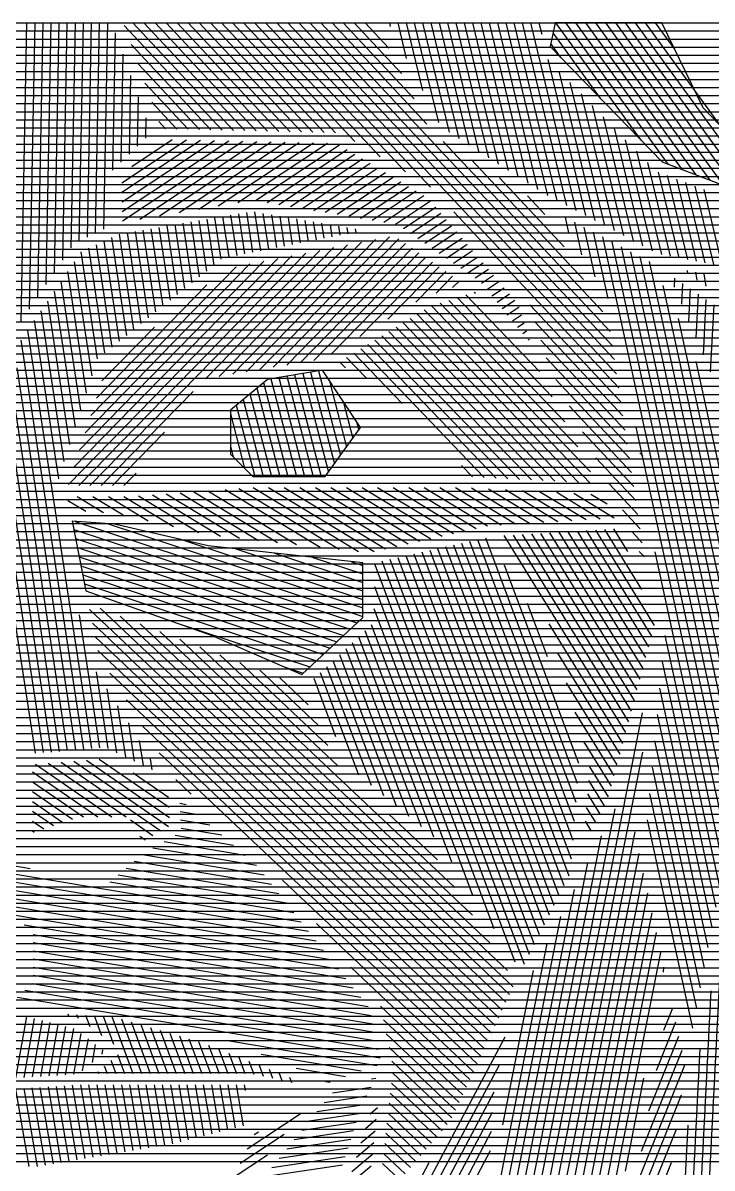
# Model space of a CAD drawing. Header units: inches. Extents: x 2353 to 7560, y 2047 to 3875.
# Drawn here: x 7003.5 to 7197.5, y 2293 to 2615.2 of the extents above; entities that cross this region are included whole.
import ezdxf

# ---------------------------------------------------------------- set-up
doc = ezdxf.new("R2010")
doc.units = ezdxf.units.IN
doc.header["$MEASUREMENT"] = 0
for name, color, linetype in [('Layer1', 2, 'Continuous'), ('Layer2', 3, 'Continuous'), ('Layer3', 4, 'Continuous'), ('Layer4', 5, 'Continuous'), ('offsets', 1, 'Continuous')]:
    doc.layers.add(name, color=color, linetype=linetype)

msp = doc.modelspace()

# ---------------------------------------------------------------- linework, layer by layer
at = {"layer": 'Layer1'}
for p, q in [((7106.68, 2615.21), (7106.91, 2614.23)), ((7109.02, 2615.21), (7111.43, 2605.2)), ((7111.35, 2615.21), (7115.95, 2596.18)), ((7113.69, 2615.21), (7120.47, 2587.16)), ((7116.03, 2615.21), (7123.46, 2584.43)), ((7118.37, 2615.21), (7126.23, 2582.64)), ((7120.7, 2615.21), (7129, 2580.85)), ((7123.04, 2615.21), (7131.77, 2579.06)), ((7125.38, 2615.21), (7134.54, 2577.27)), ((7127.72, 2615.21), (7137.31, 2575.48)), ((7130.05, 2615.21), (7140.08, 2573.69)), ((7132.39, 2615.21), (7142.85, 2571.9)), ((7134.73, 2615.21), (7145.62, 2570.11)), ((7137.07, 2615.21), (7148.39, 2568.33)), ((7139.4, 2615.21), (7151.14, 2566.65)), ((7141.74, 2615.21), (7153.82, 2565.23)), ((7144.08, 2615.21), (7156.5, 2563.82)), ((7146.42, 2615.21), (7159.18, 2562.41)), ((7148.76, 2615.21), (7149.53, 2612)), ((7151.25, 2604.87), (7161.85, 2560.99)), ((7154.37, 2601.65), (7164.53, 2559.58)), ((7157.48, 2598.43), (7167.21, 2558.16)), ((7160.6, 2595.22), (7169.89, 2556.75)), ((7163.71, 2592), (7172.57, 2555.34)), ((7166.83, 2588.78), (7175.25, 2553.92)), ((7169.94, 2585.56), (7177.93, 2552.51)), ((7173.06, 2582.34), (7180.61, 2551.09)), ((7176.17, 2579.12), (7183.21, 2550.03)), ((7179.29, 2575.91), (7185.65, 2549.57)), ((7182.27, 2573.23), (7188.1, 2549.1)), ((7184.85, 2572.24), (7190.55, 2548.64)), ((7187.43, 2571.26), (7193, 2548.18)), ((7190, 2570.27), (7195.45, 2547.71)), ((7192.58, 2569.28), (7197.9, 2547.25)), ((7195.16, 2568.29), (7200.35, 2546.79)), ((7018.84, 2481.93), (7026.2, 2477.46)), ((7023.22, 2481.93), (7031.75, 2476.75)), ((7027.6, 2481.93), (7038.83, 2475.11)), ((7031.98, 2481.93), (7045.92, 2473.47)), ((7036.08, 2482.1), (7053.01, 2471.83)), ((7039.97, 2482.39), (7059.14, 2470.76)), ((7043.87, 2482.68), (7064.49, 2470.18)), ((7047.77, 2482.98), (7069.84, 2469.59)), ((7051.67, 2483.27), (7075.19, 2469)), ((7055.57, 2483.56), (7080.54, 2468.41)), ((7060.45, 2483.93), (7087.24, 2467.67)), ((7064.35, 2484.22), (7092.59, 2467.08)), ((7068.31, 2484.47), (7097.94, 2466.49)), ((7072.69, 2484.47), (7102.35, 2466.47)), ((7077.07, 2484.47), (7105.55, 2467.19)), ((7081.45, 2484.47), (7108.74, 2467.91)), ((7085.84, 2484.47), (7111.94, 2468.63)), ((7090.22, 2484.47), (7115.14, 2469.35)), ((7094.6, 2484.47), (7118.34, 2470.06)), ((7098.98, 2484.47), (7121.53, 2470.78)), ((7103.36, 2484.47), (7124.73, 2471.5)), ((7107.74, 2484.47), (7127.93, 2472.22)), ((7112.12, 2484.47), (7131.12, 2472.94)), ((7116.5, 2484.47), (7134.32, 2473.65)), ((7120.88, 2484.47), (7138.17, 2473.98)), ((7125.26, 2484.47), (7142.15, 2474.22)), ((7129.78, 2484.38), (7146.13, 2474.46)), ((7134.57, 2484.13), (7150.1, 2474.71)), ((7139.37, 2483.88), (7154.08, 2474.95)), ((7144.16, 2483.63), (7158.06, 2475.2)), ((7148.95, 2483.38), (7162.04, 2475.44)), ((7153.75, 2483.13), (7166.01, 2475.69)), ((7158.54, 2482.88), (7169.91, 2475.98)), ((7163.34, 2482.63), (7167.93, 2479.84)), ((7016.23, 2480.85), (7021.23, 2477.82)), ((7022.33, 2450.13), (7139.45, 2339.61)), ((7025.26, 2450.49), (7140.46, 2341.78)), ((7023.09, 2446.29), (7138.44, 2337.44)), ((7030.88, 2448.31), (7141.48, 2343.95)), ((7036.5, 2446.14), (7139.87, 2348.59)), ((7042.11, 2443.96), (7134.95, 2356.36)), ((7023.86, 2442.44), (7137.43, 2335.27)), ((7047.73, 2441.78), (7130.02, 2364.13)), ((7053.35, 2439.61), (7125.1, 2371.9)), ((7053.35, 2439.61), (7125.1, 2371.9)), ((7024.62, 2438.6), (7136.42, 2333.1)), ((7058.97, 2437.43), (7092.06, 2406.2)), ((7064.58, 2435.25), (7089.33, 2411.91)), ((7070.2, 2433.08), (7086.59, 2417.61)), ((7028.03, 2432.25), (7135.41, 2330.93)), ((7075.82, 2430.9), (7083.86, 2423.31)), ((7032.67, 2424.76), (7134.4, 2328.76)), ((7037.3, 2417.26), (7133.39, 2326.59)), ((7041.93, 2409.77), (7132.38, 2324.42)), ((7046.56, 2402.27), (7050.92, 2398.16)), ((7106.54, 2392.54), (7120.18, 2379.67)), ((7076.57, 2373.95), (7131.37, 2322.25)), ((7086.2, 2361.74), (7130.35, 2320.08)), ((7095.83, 2349.54), (7129.34, 2317.91)), ((7104.18, 2338.53), (7128.33, 2315.74)), ((7186.35, 2337.94), (7183.84, 2331.68)), ((7104.98, 2334.65), (7127.32, 2313.57)), ((7187.21, 2333.99), (7181.73, 2320.33)), ((7105.78, 2330.77), (7126.31, 2311.4)), ((7188.07, 2330.03), (7179.62, 2308.98)), ((7106.59, 2326.89), (7125.3, 2309.23)), ((7188.93, 2326.08), (7177.51, 2297.63)), ((7107.39, 2323), (7124.29, 2307.06)), ((7189.79, 2322.13), (7144.51, 2209.35)), ((7107.54, 2319.73), (7122.97, 2305.18)), ((7001.49, 2315.21), (7005.24, 2293.36)), ((7003.77, 2315.36), (7007.54, 2293.41)), ((7006.05, 2315.51), (7009.78, 2293.79)), ((7008.33, 2315.66), (7012.02, 2294.16)), ((7010.61, 2315.8), (7014.26, 2294.53)), ((7012.89, 2315.95), (7016.51, 2294.91)), ((7015.17, 2316.1), (7018.75, 2295.28)), ((7017.45, 2316.25), (7020.99, 2295.65)), ((7019.73, 2316.39), (7023.23, 2296.03)), ((7022.03, 2316.41), (7025.47, 2296.4)), ((7024.34, 2316.41), (7027.71, 2296.77)), ((7026.64, 2316.41), (7029.95, 2297.15)), ((7028.95, 2316.41), (7032.2, 2297.52)), ((7031.26, 2316.41), (7034.44, 2297.89)), ((7033.56, 2316.41), (7036.68, 2298.27)), ((7035.87, 2316.41), (7038.92, 2298.64)), ((7038.17, 2316.41), (7041.16, 2299.01)), ((7040.48, 2316.41), (7043.4, 2299.39)), ((7042.78, 2316.41), (7045.64, 2299.76)), ((7045.09, 2316.41), (7047.86, 2300.3)), ((7047.39, 2316.41), (7050.06, 2300.88)), ((7049.7, 2316.41), (7052.27, 2301.45)), ((7052.01, 2316.41), (7054.48, 2302.02)), ((7054.31, 2316.41), (7056.69, 2302.59)), ((7056.62, 2316.41), (7058.89, 2303.16)), ((7058.92, 2316.41), (7061.1, 2303.73)), ((7061.23, 2316.41), (7063.31, 2304.3)), ((7063.53, 2316.41), (7065.52, 2304.87)), ((7065.84, 2316.41), (7066.12, 2314.78)), ((7106.92, 2314.07), (7120.01, 2301.72)), ((7107.23, 2316.9), (7121.49, 2303.45)), ((7106.61, 2311.24), (7118.53, 2299.99)), ((7188.76, 2313.45), (7142.94, 2199.32)), ((7106.3, 2308.41), (7117.05, 2298.27)), ((7105.99, 2305.58), (7115.57, 2296.54)), ((7105.67, 2302.75), (7114.09, 2294.81)), ((7187.36, 2303.86), (7141.36, 2189.3)), ((7105.36, 2299.92), (7112.61, 2293.09)), ((7105.05, 2297.09), (7111.13, 2291.36)), ((7104.74, 2294.26), (7109.65, 2289.63)), ((7186.01, 2294.4), (7139.79, 2179.27))]:
    msp.add_line(p, q, dxfattribs=at)
at = {"layer": 'Layer2'}
for p, q in [((7032.04, 2614.5), (7059.64, 2585.04)), ((7034.49, 2615.21), (7062.83, 2584.97)), ((7037.6, 2615.21), (7066.02, 2584.89)), ((7040.72, 2615.21), (7069.2, 2584.81)), ((7043.83, 2615.21), (7072.39, 2584.74)), ((7046.94, 2615.21), (7075.57, 2584.66)), ((7050.06, 2615.21), (7078.76, 2584.58)), ((7053.17, 2615.21), (7081.95, 2584.51)), ((7056.29, 2615.21), (7085.13, 2584.43)), ((7059.4, 2615.21), (7088.32, 2584.35)), ((7062.52, 2615.21), (7091.5, 2584.28)), ((7065.63, 2615.21), (7096.95, 2581.79)), ((7068.74, 2615.21), (7104.06, 2577.53)), ((7071.86, 2615.21), (7111.17, 2573.26)), ((7074.97, 2615.21), (7118.28, 2569)), ((7078.09, 2615.21), (7170.6, 2516.5)), ((7081.2, 2615.21), (7170, 2520.46)), ((7084.31, 2615.21), (7169.39, 2524.43)), ((7087.43, 2615.21), (7168.79, 2528.4)), ((7090.54, 2615.21), (7117.24, 2586.72)), ((7093.66, 2615.21), (7113.67, 2593.86)), ((7096.77, 2615.21), (7110.1, 2600.99)), ((7099.89, 2615.21), (7106.53, 2608.12)), ((7033.99, 2609.09), (7056.46, 2585.12)), ((7035.94, 2603.69), (7053.27, 2585.2)), ((7037.89, 2598.28), (7050.08, 2585.27)), ((7039.84, 2592.88), (7046.9, 2585.35)), ((7041.8, 2587.47), (7043.71, 2585.43)), ((7121.85, 2581.8), (7166.75, 2533.89)), ((7129.74, 2576.71), (7161.31, 2543.02)), ((7137.63, 2571.61), (7155.87, 2552.15)), ((7145.52, 2566.51), (7150.42, 2561.28)), ((7124.8, 2562.04), (7171.2, 2512.53)), ((7058.77, 2515.73), (7094.91, 2552.73)), ((7062.58, 2516.37), (7098.84, 2553.5)), ((7066.38, 2517.01), (7102.76, 2554.27)), ((7070.18, 2517.65), (7106.69, 2555.03)), ((7073.99, 2518.3), (7109.29, 2554.44)), ((7077.79, 2518.94), (7111.18, 2553.13)), ((7016.35, 2485.3), (7079.22, 2549.67)), ((7019.24, 2485.01), (7083.14, 2550.44)), ((7022.42, 2485.01), (7087.06, 2551.2)), ((7054.97, 2515.08), (7090.99, 2551.97)), ((7081.59, 2519.58), (7113.08, 2551.83)), ((7085.4, 2520.22), (7114.98, 2550.52)), ((7090.43, 2522.13), (7116.88, 2549.21)), ((7017.92, 2490.16), (7075.29, 2548.9)), ((7019.5, 2495.03), (7071.37, 2548.14)), ((7021.07, 2499.89), (7067.44, 2547.37)), ((7022.65, 2504.76), (7063.52, 2546.6)), ((7098.33, 2526.96), (7118.78, 2547.9)), ((7106.23, 2531.8), (7120.68, 2546.59)), ((7114.12, 2536.63), (7122.58, 2545.29)), ((7119.81, 2539.2), (7124.48, 2543.98)), ((7124.48, 2540.73), (7126.38, 2542.67)), ((7186.94, 2543.36), (7186.81, 2540.87)), ((7024.22, 2509.62), (7055.33, 2541.47)), ((7189.14, 2541.86), (7188.84, 2536.1)), ((7191.33, 2540.36), (7190.87, 2531.32)), ((7193.53, 2538.86), (7192.9, 2526.55)), ((7195.73, 2537.36), (7194.93, 2521.78)), ((7146.16, 2535.92), (7171.8, 2508.57)), ((7197.93, 2535.86), (7196.96, 2517)), ((7147.71, 2530.95), (7172.41, 2504.6)), ((7025.8, 2514.49), (7040.57, 2529.61)), ((7149.27, 2525.97), (7173.01, 2500.63)), ((7150.82, 2520.99), (7173.61, 2496.67)), ((7153.49, 2514.82), (7174.22, 2492.7)), ((7025.6, 2485.01), (7051.44, 2511.48)), ((7157.23, 2507.5), (7174.82, 2488.73)), ((7028.77, 2485.01), (7043.42, 2500.01)), ((7160.98, 2500.17), (7175.42, 2484.77)), ((7164.73, 2492.85), (7176.02, 2480.8)), ((7031.95, 2485.01), (7035.4, 2488.54)), ((7168.48, 2485.53), (7176.63, 2476.84)), ((7172.23, 2478.21), (7177.23, 2472.87)), ((7174.96, 2471.97), (7177.83, 2468.9)), ((7126.97, 2468.84), (7158.26, 2385.27)), ((7129.2, 2469.35), (7158.69, 2390.6)), ((7131.44, 2469.85), (7159.12, 2395.93)), ((7133.68, 2470.35), (7159.55, 2401.26)), ((7111.3, 2465.33), (7150.21, 2361.43)), ((7113.54, 2465.83), (7151.6, 2364.19)), ((7115.78, 2466.33), (7152.99, 2366.95)), ((7118.01, 2466.83), (7154.38, 2369.71)), ((7120.25, 2467.34), (7155.77, 2372.48)), ((7122.49, 2467.84), (7157.17, 2375.24)), ((7124.73, 2468.34), (7157.83, 2379.94)), ((7176.97, 2466.5), (7178.44, 2464.94)), ((7102.55, 2462.77), (7144.64, 2350.38)), ((7104.58, 2463.82), (7146.03, 2353.14)), ((7106.82, 2464.32), (7147.42, 2355.9)), ((7109.06, 2464.82), (7148.81, 2358.67)), ((7138.96, 2462.74), (7159.88, 2406.87)), ((7102.44, 2456.59), (7141.97, 2351.04)), ((7102.33, 2450.41), (7136.03, 2360.4)), ((7145.44, 2451.92), (7151.05, 2436.93)), ((7101.58, 2445.92), (7130.1, 2369.77)), ((7099.78, 2444.24), (7124.17, 2379.13)), ((7096.19, 2440.87), (7115.6, 2389.04)), ((7097.99, 2442.56), (7119.12, 2386.13)), ((7092.6, 2437.51), (7108.57, 2394.86)), ((7094.4, 2439.19), (7112.09, 2391.95)), ((7089.01, 2434.14), (7101.54, 2400.67)), ((7090.8, 2435.83), (7105.06, 2397.77)), ((7085.41, 2430.78), (7091.55, 2414.39)), ((7087.21, 2432.46), (7098.02, 2403.58)), ((7177.8, 2421.07), (7140.97, 2235.81)), ((7017.84, 2407.47), (7044.53, 2389.07)), ((7021.41, 2407.77), (7044.82, 2391.63)), ((7024.99, 2408.06), (7044.66, 2394.5)), ((7177.91, 2409.97), (7143.98, 2239.31)), ((7006.25, 2404.42), (7024.6, 2391.77)), ((7007.12, 2406.58), (7028.61, 2391.77)), ((7010.69, 2406.88), (7032.61, 2391.77)), ((7014.27, 2407.17), (7042.33, 2387.82)), ((7034.62, 2404.18), (7044.49, 2397.38)), ((7006.25, 2401.66), (7020.6, 2391.77)), ((7006.25, 2398.9), (7017.47, 2391.16)), ((7006.25, 2396.14), (7014.8, 2390.25)), ((7006.25, 2393.38), (7012.12, 2389.34)), ((7170.11, 2394.08), (7137.95, 2232.3)), ((7006.25, 2390.62), (7009.44, 2388.42)), ((7033.85, 2390.91), (7040.14, 2386.58)), ((7006.25, 2387.86), (7006.76, 2387.51)), ((7036.49, 2386.33), (7037.94, 2385.33)), ((7166.29, 2386.49), (7134.94, 2228.8)), ((7175.77, 2387.59), (7147.05, 2243.08)), ((7176.87, 2381.47), (7150.75, 2250.08)), ((7162.46, 2378.9), (7131.93, 2225.3)), ((7178.08, 2375.91), (7154.46, 2257.08)), ((7158.64, 2371.31), (7135.82, 2256.56)), ((7179.3, 2370.35), (7158.17, 2264.08)), ((7154.81, 2363.72), (7136.73, 2272.75)), ((7180.51, 2364.78), (7161.88, 2271.08)), ((7181.72, 2359.22), (7165.59, 2278.08)), ((7200.24, 2359.15), (7194.65, 2250.12)), ((7150.98, 2356.13), (7137.63, 2288.94)), ((7182.93, 2353.66), (7169.3, 2285.08)), ((7183.82, 2349.54), (7183.75, 2348.09)), ((7147.16, 2348.53), (7138.53, 2305.14)), ((7197.13, 2342.85), (7193.04, 2263.02)), ((7004.53, 2335.59), (7001.46, 2318.3)), ((7006.74, 2335.03), (7003.79, 2318.45)), ((7008.95, 2334.47), (7006.13, 2318.6)), ((7011.16, 2333.92), (7008.46, 2318.75)), ((7013.37, 2333.36), (7010.8, 2318.9)), ((7015.58, 2332.8), (7013.13, 2319.05)), ((7017.79, 2332.25), (7015.47, 2319.21)), ((7019.84, 2330.83), (7017.8, 2319.36)), ((7021.88, 2329.3), (7020.27, 2320.28)), ((7023.91, 2327.77), (7023, 2322.65)), ((7025.95, 2326.25), (7025.73, 2325.02)), ((7194.02, 2326.56), (7191.43, 2275.92)), ((7101.64, 2318.04), (7102.86, 2318.23)), ((7178.22, 2318.3), (7173, 2292.08)), ((7090.63, 2314.1), (7101.58, 2315.74)), ((7086.23, 2308.85), (7099.02, 2310.76)), ((7088.34, 2311.46), (7100.3, 2313.25)), ((7084.12, 2306.23), (7098.07, 2308.32)), ((7082, 2303.62), (7097.31, 2305.91)), ((7190.64, 2305.05), (7189.81, 2288.82)), ((7077.78, 2298.39), (7095.79, 2301.09)), ((7079.89, 2301.01), (7096.55, 2303.5)), ((7075.66, 2295.78), (7095.03, 2298.68)), ((7073.55, 2293.17), (7094.27, 2296.26)), ((7071.44, 2290.56), (7093.51, 2293.85))]:
    msp.add_line(p, q, dxfattribs=at)
at = {"layer": 'Layer3'}
for p, q in [((7070.5, 2551.11), (7068.84, 2562.01)), ((7051.19, 2542.1), (7048.64, 2558.82)), ((7053.24, 2543.74), (7050.88, 2559.2)), ((7055.28, 2545.39), (7053.12, 2559.58)), ((7057.33, 2547.03), (7055.36, 2559.96)), ((7059.38, 2548.68), (7057.6, 2560.34)), ((7061.57, 2549.36), (7059.84, 2560.72)), ((7063.81, 2549.8), (7062.08, 2561.1)), ((7066.04, 2550.23), (7064.32, 2561.47)), ((7068.27, 2550.67), (7066.56, 2561.85)), ((7072.73, 2551.54), (7071.2, 2561.61)), ((7074.97, 2551.98), (7073.55, 2561.22)), ((7077.2, 2552.41), (7075.91, 2560.82)), ((7079.43, 2552.85), (7078.27, 2560.42)), ((7081.66, 2553.29), (7080.63, 2560.03)), ((7083.89, 2553.72), (7082.99, 2559.63)), ((7086.13, 2554.16), (7085.35, 2559.24)), ((7088.36, 2554.59), (7087.71, 2558.84)), ((7156.14, 2560.53), (7157.11, 2556.09)), ((7158.77, 2559.14), (7160.77, 2549.94)), ((7034.81, 2528.93), (7030.71, 2555.79)), ((7036.86, 2530.58), (7032.95, 2556.17)), ((7038.9, 2532.23), (7035.19, 2556.55)), ((7040.95, 2533.87), (7037.43, 2556.92)), ((7043, 2535.52), (7039.67, 2557.3)), ((7045.05, 2537.16), (7041.91, 2557.68)), ((7047.09, 2538.81), (7044.15, 2558.06)), ((7049.14, 2540.45), (7046.4, 2558.44)), ((7090.59, 2555.03), (7090.07, 2558.45)), ((7092.82, 2555.46), (7092.43, 2558.05)), ((7095.05, 2555.9), (7094.79, 2557.65)), ((7097.29, 2556.34), (7097.15, 2557.26)), ((7161.39, 2557.75), (7164.44, 2543.79)), ((7164.02, 2556.36), (7168.11, 2537.63)), ((7028.67, 2524), (7024.27, 2552.8)), ((7030.72, 2525.64), (7026.42, 2553.81)), ((7032.76, 2527.29), (7028.56, 2554.82)), ((7166.65, 2554.98), (7202.19, 2392.08)), ((7169.28, 2553.59), (7202.98, 2399.14)), ((7024.57, 2520.71), (7019.98, 2550.77)), ((7026.62, 2522.35), (7022.13, 2551.78)), ((7171.91, 2552.2), (7203.76, 2406.2)), ((7174.54, 2550.82), (7204.55, 2413.26)), ((7177.17, 2549.43), (7205.33, 2420.32)), ((7023.01, 2515.88), (7018.11, 2548)), ((7179.79, 2548.04), (7206.12, 2427.38)), ((7021.45, 2511.06), (7016.23, 2545.24)), ((7018.33, 2501.41), (7012.48, 2539.71)), ((7019.89, 2506.23), (7014.35, 2542.48)), ((7019.89, 2506.23), (7014.35, 2542.48)), ((7130.55, 2539.48), (7130.87, 2539.14)), ((7183.59, 2541.28), (7206.69, 2435.44)), ((7016.76, 2496.58), (7010.6, 2536.95)), ((7120.97, 2536.34), (7159.69, 2495.94)), ((7123.36, 2537.12), (7156.08, 2502.98)), ((7125.76, 2537.91), (7152.48, 2510.03)), ((7128.15, 2538.69), (7148.87, 2517.08)), ((7015.2, 2491.76), (7008.72, 2534.18)), ((7114.49, 2533.24), (7159.88, 2485.89)), ((7116.47, 2534.46), (7163.19, 2485.72)), ((7118.57, 2535.55), (7163.3, 2488.89)), ((7013.64, 2486.93), (7006.85, 2531.42)), ((7110.52, 2530.81), (7153.25, 2486.24)), ((7112.5, 2532.03), (7156.56, 2486.07)), ((7187.94, 2532.04), (7206.69, 2446.1)), ((7022.94, 2410.99), (7004.97, 2528.66)), ((7104.57, 2527.17), (7143.31, 2486.76)), ((7106.55, 2528.38), (7146.62, 2486.59)), ((7108.54, 2529.6), (7149.94, 2486.41)), ((7020.67, 2410.8), (7003.09, 2525.89)), ((7098.62, 2523.53), (7133.37, 2487.28)), ((7100.6, 2524.74), (7136.68, 2487.11)), ((7102.59, 2525.96), (7139.99, 2486.93)), ((7094.65, 2521.1), (7100.16, 2515.35)), ((7096.64, 2522.31), (7110.25, 2508.11)), ((7018.4, 2410.61), (7001.98, 2518.1)), ((7092.67, 2519.88), (7094.32, 2518.17)), ((7192.91, 2519.9), (7206.69, 2456.76)), ((7016.13, 2410.42), (7001.09, 2508.89)), ((7176, 2501.49), (7201.41, 2385.02)), ((7013.86, 2410.23), (7000.2, 2499.68)), ((7177.11, 2494.19), (7178, 2493.26)), ((7011.59, 2410.04), (6999.31, 2490.46)), ((7127, 2490.64), (7130.05, 2487.45)), ((7009.32, 2409.86), (6998.75, 2479.04)), ((7018.26, 2474.94), (7099.19, 2448.2)), ((7017.85, 2472.68), (7097.53, 2446.35)), ((7027.5, 2474.28), (7099.19, 2450.59)), ((7018.36, 2470.12), (7095.65, 2444.58)), ((7048.76, 2469.65), (7099.19, 2452.99)), ((7007.05, 2409.67), (6998.39, 2466.34)), ((7018.87, 2467.56), (7093.76, 2442.81)), ((7063.44, 2467.19), (7099.19, 2455.38)), ((7074.3, 2466), (7099.19, 2457.77)), ((7181.34, 2466.36), (7200.62, 2377.96)), ((7019.38, 2465), (7091.87, 2441.05)), ((7019.89, 2462.44), (7089.98, 2439.28)), ((7085.16, 2464.8), (7099.19, 2460.16)), ((7096.02, 2463.6), (7099.19, 2462.56)), ((7020.39, 2459.88), (7088.09, 2437.51)), ((7020.9, 2457.32), (7086.2, 2435.74)), ((7025.21, 2411.17), (7019.49, 2448.62)), ((7046.39, 2446.5), (7084.32, 2433.97)), ((7184.14, 2442.87), (7199.58, 2372.09)), ((7077.32, 2433.89), (7082.43, 2432.2)), ((7183.43, 2435.45), (7198.49, 2366.41)), ((7027.53, 2411.01), (7024.23, 2432.62)), ((7030.01, 2409.82), (7027.26, 2427.83)), ((7182.72, 2428.03), (7197.41, 2360.72)), ((7032.49, 2408.63), (7030.29, 2423.03)), ((7182.01, 2420.61), (7196.32, 2355.04)), ((7034.97, 2407.43), (7033.32, 2418.24)), ((7034.97, 2407.43), (7033.32, 2418.24)), ((7037.45, 2406.24), (7036.38, 2413.28)), ((7181.31, 2413.19), (7195.24, 2349.35)), ((7039.93, 2405.04), (7039.46, 2408.15)), ((7180.6, 2405.77), (7194.15, 2343.67)), ((7179.89, 2398.35), (7193.07, 2337.98)), ((7179.19, 2390.93), (7191.98, 2332.3)), ((7016.47, 2335.75), (7016.29, 2336.24)), ((7016.47, 2335.75), (7016.29, 2336.24)), ((7019.15, 2335.08), (7018.77, 2336.09)), ((7022.44, 2332.73), (7021.25, 2335.94)), ((7025.8, 2330.21), (7023.73, 2335.79)), ((7029.16, 2327.69), (7026.21, 2335.64)), ((7034.62, 2319.49), (7028.69, 2335.49)), ((7037.05, 2319.49), (7031.36, 2334.82)), ((7039.47, 2319.49), (7034.08, 2334.03)), ((7041.9, 2319.49), (7036.8, 2333.24)), ((7044.32, 2319.49), (7039.51, 2332.45)), ((7046.74, 2319.49), (7042.23, 2331.65)), ((7049.17, 2319.49), (7044.95, 2330.86)), ((7051.59, 2319.49), (7047.67, 2330.07)), ((7054.01, 2319.49), (7050.38, 2329.28)), ((7056.44, 2319.49), (7053.1, 2328.49)), ((7058.86, 2319.49), (7055.89, 2327.5)), ((7032.2, 2319.49), (7030.22, 2324.84)), ((7061.28, 2319.49), (7058.73, 2326.37)), ((7063.71, 2319.49), (7061.57, 2325.24)), ((7066.13, 2319.49), (7064.42, 2324.12)), ((7027.35, 2319.49), (7026.55, 2321.65)), ((7029.78, 2319.49), (7028.39, 2323.25)), ((7068.62, 2319.31), (7067.26, 2322.99)), ((7071.27, 2318.72), (7070.1, 2321.87)), ((7073.91, 2318.13), (7072.94, 2320.74)), ((7024.93, 2319.49), (7024.72, 2320.06)), ((7076.55, 2317.53), (7075.78, 2319.61)), ((7079.2, 2316.94), (7078.63, 2318.46)), ((7103.36, 2309.91), (7101.23, 2308.1)), ((7103, 2306.63), (7099.95, 2304.05)), ((7102.64, 2303.35), (7098.68, 2300)), ((7102.28, 2300.07), (7097.4, 2295.95)), ((7101.92, 2296.79), (7096.12, 2291.89)), ((7101.56, 2293.51), (7094.84, 2287.84))]:
    msp.add_line(p, q, dxfattribs=at)
msp.add_lwpolyline([(7021.29, 2455.36), (7056.5, 2442.93), (7082.04, 2431.84), (7099.19, 2447.9), (7099.19, 2463.26), (7055.68, 2468.05), (7029.33, 2474.15), (7017.39, 2475)], close=True, dxfattribs=at)
at = {"layer": 'Layer4'}
for p, q in [((7004.58, 2615.21), (7002.99, 2531.22)), ((7006.86, 2615.21), (7005.32, 2534.66)), ((7009.13, 2615.21), (7007.66, 2538.11)), ((7011.4, 2615.21), (7010, 2541.55)), ((7013.67, 2615.21), (7012.34, 2544.99)), ((7015.95, 2615.21), (7014.68, 2548.44)), ((7018.22, 2615.21), (7017.02, 2551.88)), ((7020.49, 2615.21), (7019.33, 2553.87)), ((7022.76, 2615.21), (7021.62, 2554.95)), ((7025.04, 2615.21), (7023.91, 2556.03)), ((7027.31, 2615.21), (7026.21, 2557.12)), ((7177.48, 2582.21), (7153.5, 2615.21)), ((7185.24, 2575.39), (7156.31, 2615.21)), ((7189.13, 2573.9), (7159.12, 2615.21)), ((7193.02, 2572.41), (7161.93, 2615.21)), ((7196.92, 2570.92), (7164.74, 2615.21)), ((7200.81, 2569.43), (7167.55, 2615.21)), ((7204.7, 2567.94), (7170.35, 2615.21)), ((7208.59, 2566.44), (7173.16, 2615.21)), ((7212.49, 2564.95), (7175.97, 2615.21)), ((7216.38, 2563.46), (7178.78, 2615.21)), ((7186.96, 2607.82), (7181.59, 2615.21)), ((7029.53, 2612.38), (7028.8, 2573.79)), ((7166.22, 2593.84), (7152.76, 2612.37)), ((7154.96, 2605.47), (7152.13, 2609.37)), ((7031.69, 2606.4), (7031.11, 2576.05)), ((7033.85, 2600.42), (7033.43, 2578.3)), ((7036.01, 2594.44), (7035.74, 2580.55)), ((7038.16, 2588.46), (7038.06, 2582.81)), ((7049.56, 2582.2), (7031.35, 2570.14)), ((7053.53, 2582.11), (7031.41, 2567.45)), ((7057.5, 2582.01), (7031.46, 2564.76)), ((7061.46, 2581.92), (7031.51, 2562.07)), ((7065.43, 2581.82), (7031.57, 2559.38)), ((7045.59, 2582.3), (7034.2, 2574.75)), ((7069.4, 2581.73), (7036.44, 2559.88)), ((7073.37, 2581.63), (7041.96, 2560.82)), ((7077.34, 2581.54), (7047.48, 2561.75)), ((7081.31, 2581.44), (7053.01, 2562.69)), ((7085.28, 2581.34), (7058.53, 2563.62)), ((7089.25, 2581.25), (7064.06, 2564.55)), ((7092.65, 2580.78), (7069, 2565.1)), ((7094.81, 2579.48), (7072.28, 2564.55)), ((7096.97, 2578.19), (7075.57, 2564)), ((7099.13, 2576.89), (7078.85, 2563.45)), ((7101.29, 2575.6), (7082.13, 2562.9)), ((7103.45, 2574.3), (7085.41, 2562.35)), ((7105.56, 2573.03), (7088.65, 2561.81)), ((7107.77, 2571.71), (7091.98, 2561.25)), ((7109.93, 2570.42), (7095.26, 2560.7)), ((7112.08, 2569.12), (7098.54, 2560.15)), ((7114.24, 2567.83), (7101.82, 2559.6)), ((7116.4, 2566.53), (7105.11, 2559.05)), ((7118.23, 2565.02), (7108.39, 2558.49)), ((7119.71, 2563.27), (7110.63, 2557.26)), ((7121.19, 2561.53), (7112.65, 2555.87)), ((7122.67, 2559.78), (7114.67, 2554.48)), ((7124.16, 2558.04), (7116.68, 2553.09)), ((7125.64, 2556.3), (7118.7, 2551.7)), ((7127.12, 2554.55), (7120.72, 2550.31)), ((7128.6, 2552.81), (7122.73, 2548.92)), ((7130.08, 2551.06), (7124.75, 2547.53)), ((7131.56, 2549.32), (7126.77, 2546.14)), ((7133.04, 2547.57), (7128.78, 2544.75)), ((7134.52, 2545.83), (7130.8, 2543.36)), ((7136, 2544.09), (7132.63, 2541.85)), ((7190.46, 2545.52), (7190.6, 2544.58)), ((7192.83, 2545.07), (7193.17, 2542.84)), ((7195.19, 2544.63), (7195.73, 2541.09)), ((7137.49, 2542.34), (7134.08, 2540.08)), ((7138.97, 2540.6), (7135.52, 2538.31)), ((7140.45, 2538.85), (7136.96, 2536.54)), ((7141.93, 2537.11), (7138.41, 2534.77)), ((7143.16, 2535.2), (7139.85, 2533.01)), ((7143.87, 2532.94), (7141.3, 2531.24)), ((7144.57, 2530.68), (7142.74, 2529.47)), ((7145.27, 2528.42), (7144.18, 2527.7)), ((7145.98, 2526.16), (7145.63, 2525.93)), ((7084.48, 2516.94), (7091.2, 2491.13)), ((7086.76, 2517.33), (7092.96, 2493.55)), ((7071.25, 2513.99), (7078.14, 2487.55)), ((7073.35, 2515.07), (7080.52, 2487.55)), ((7075.54, 2515.44), (7082.8, 2487.55)), ((7077.82, 2515.82), (7085.19, 2487.55)), ((7080.01, 2516.19), (7087.47, 2487.55)), ((7082.29, 2516.58), (7089.52, 2488.82)), ((7089.72, 2514.73), (7094.63, 2495.86)), ((7067.41, 2510.81), (7073.47, 2487.55)), ((7069.37, 2512.44), (7075.86, 2487.55)), ((7063.57, 2507.63), (7068.8, 2487.55)), ((7065.54, 2509.26), (7071.19, 2487.55)), ((7093.66, 2508.77), (7096.39, 2498.28)), ((7061.92, 2505.22), (7065.91, 2489.91)), ((7097.42, 2503.07), (7098.07, 2500.59)), ((7061.92, 2496.06), (7062.68, 2493.13)), ((7151.77, 2471.72), (7177.16, 2430.57)), ((7154.34, 2471.88), (7177.97, 2433.58)), ((7156.91, 2472.04), (7178.78, 2436.6)), ((7159.48, 2472.2), (7179.59, 2439.61)), ((7162.06, 2472.36), (7180.4, 2442.63)), ((7164.63, 2472.51), (7181.21, 2445.64)), ((7167.2, 2472.67), (7177.63, 2455.77)), ((7169.77, 2472.83), (7173.7, 2466.46)), ((7138.91, 2470.93), (7173.11, 2415.49)), ((7141.48, 2471.09), (7173.92, 2418.51)), ((7144.05, 2471.25), (7174.73, 2421.52)), ((7146.62, 2471.41), (7175.54, 2424.54)), ((7149.2, 2471.57), (7176.35, 2427.55)), ((7151.57, 2446.07), (7172.3, 2412.48)), ((7154, 2437.81), (7171.49, 2409.46)), ((7156.43, 2429.54), (7170.68, 2406.45)), ((7158.86, 2421.28), (7169.87, 2403.43)), ((7161.28, 2413.02), (7169.06, 2400.42)), ((7163.02, 2405.88), (7168.25, 2397.4)), ((7162.71, 2402.06), (7167.1, 2394.94)), ((7162.4, 2398.23), (7165.9, 2392.56)), ((7047.68, 2395.6), (7049.53, 2395.29)), ((7162.09, 2394.4), (7164.7, 2390.18)), ((7047.81, 2393.28), (7052.85, 2392.44)), ((7047.94, 2390.95), (7056.17, 2389.58)), ((7048.08, 2388.62), (7059.49, 2386.72)), ((7161.78, 2390.58), (7163.5, 2387.8)), ((7043.28, 2384.82), (7066.13, 2381.01)), ((7046.42, 2386.6), (7062.81, 2383.87)), ((7040.14, 2383.04), (7069.32, 2378.17)), ((7034.88, 2379.31), (7073.51, 2372.87)), ((7037.17, 2381.23), (7071.41, 2375.52)), ((6998.2, 2376.21), (7081.87, 2362.26)), ((7000.11, 2378.19), (7005.55, 2377.29)), ((7030.31, 2375.46), (7077.69, 2367.56)), ((7032.59, 2377.38), (7075.6, 2370.21)), ((6994.37, 2372.24), (7086.06, 2356.95)), ((6996.28, 2374.23), (7083.96, 2359.6)), ((7028.02, 2373.54), (7079.78, 2364.91)), ((6992.46, 2370.26), (7088.15, 2354.3)), ((6994.62, 2367.59), (7090.24, 2351.65)), ((6999.26, 2364.51), (7092.33, 2348.99)), ((7003.9, 2361.44), (7094.42, 2346.34)), ((7006.41, 2358.71), (7096.51, 2343.69)), ((7006.41, 2356.41), (7098.6, 2341.04)), ((7006.41, 2354.11), (7100.7, 2338.39)), ((7006.41, 2351.8), (7101.57, 2335.94)), ((7006.41, 2349.5), (7102.06, 2333.55)), ((7006.41, 2347.2), (7102.56, 2331.16)), ((7004.05, 2342.98), (7103.54, 2326.39)), ((7006.12, 2344.94), (7103.05, 2328.78)), ((7001.98, 2341.02), (7104.04, 2324.01)), ((7060.6, 2328.95), (7103.14, 2321.85)), ((7139.16, 2329.82), (7080.59, 2219.4)), ((7070.63, 2324.97), (7098.75, 2320.28)), ((7137.63, 2322.09), (7079.41, 2212.33)), ((7080.43, 2321.03), (7094.36, 2318.71)), ((7088.73, 2317.34), (7089.97, 2317.14)), ((7136.11, 2314.36), (7078.23, 2205.25)), ((7081.83, 2308.31), (7066.66, 2298.26)), ((7135.64, 2308.63), (7077.05, 2198.18)), ((7077.08, 2302.44), (7064.71, 2294.24)), ((7069.87, 2303.11), (7068.61, 2302.28)), ((7135.34, 2303.21), (7075.88, 2191.11)), ((7135.04, 2297.79), (7072.68, 2180.23)), ((7072.34, 2296.56), (7062.76, 2290.22)), ((7117.82, 2294.44), (7082.95, 2228.7))]:
    msp.add_line(p, q, dxfattribs=at)
for points in [[(7153.35, 2615.21), (7151.96, 2608.57), (7183.39, 2576.1), (7224.8, 2560.23), (7195, 2591.27), (7183.37, 2615.21)], [(7072.33, 2514.89), (7061.92, 2506.26), (7061.92, 2493.89), (7068.27, 2487.55), (7088.6, 2487.55), (7098.59, 2501.31), (7087.88, 2517.52)]]:
    msp.add_lwpolyline(points, close=True, dxfattribs=at)
at = {"layer": 'offsets'}
for p, q in [((6472.11, 2615.21), (7560.49, 2615.21)), ((6472.11, 2612.94), (7560.49, 2612.94)), ((6472.11, 2610.66), (7560.49, 2610.66)), ((6472.11, 2608.39), (7560.49, 2608.39)), ((6472.11, 2606.12), (7560.49, 2606.12)), ((6472.11, 2603.85), (7560.49, 2603.85)), ((6472.11, 2601.57), (7560.49, 2601.57)), ((6472.11, 2599.3), (7560.49, 2599.3)), ((6472.11, 2597.03), (7560.49, 2597.03)), ((6472.11, 2594.76), (7560.49, 2594.76)), ((6472.11, 2592.49), (7560.49, 2592.49)), ((6472.11, 2590.21), (7560.49, 2590.21)), ((6472.11, 2587.94), (7560.49, 2587.94)), ((6472.11, 2585.67), (7560.49, 2585.67)), ((6472.11, 2583.4), (7560.49, 2583.4)), ((6472.11, 2581.12), (7560.49, 2581.12)), ((6472.11, 2578.85), (7560.49, 2578.85)), ((6472.11, 2576.58), (7560.49, 2576.58)), ((6472.11, 2574.31), (7560.49, 2574.31)), ((6472.11, 2572.03), (7560.49, 2572.03)), ((6472.11, 2569.76), (7560.49, 2569.76)), ((6472.11, 2567.49), (7560.49, 2567.49)), ((6472.11, 2565.22), (7560.49, 2565.22)), ((6472.11, 2562.95), (7560.49, 2562.95)), ((6472.11, 2560.67), (7560.49, 2560.67)), ((6472.11, 2558.4), (7560.49, 2558.4)), ((6472.11, 2556.13), (7560.49, 2556.13)), ((6472.11, 2553.86), (7560.49, 2553.86)), ((6472.11, 2551.58), (7560.49, 2551.58)), ((6472.11, 2549.31), (7560.49, 2549.31)), ((6472.11, 2547.04), (7560.49, 2547.04)), ((6472.11, 2544.77), (7560.49, 2544.77)), ((6472.11, 2542.5), (7560.49, 2542.5)), ((6472.11, 2540.22), (7560.49, 2540.22)), ((6472.11, 2537.95), (7560.49, 2537.95)), ((6472.11, 2535.68), (7560.49, 2535.68)), ((6472.11, 2533.41), (7560.49, 2533.41)), ((6472.11, 2531.13), (7560.49, 2531.13)), ((6472.11, 2528.86), (7560.49, 2528.86)), ((6472.11, 2526.59), (7560.49, 2526.59)), ((6472.11, 2524.32), (7560.49, 2524.32)), ((6472.11, 2522.04), (7560.49, 2522.04)), ((6472.11, 2519.77), (7560.49, 2519.77)), ((6472.11, 2517.5), (7560.49, 2517.5)), ((6472.11, 2515.23), (7560.49, 2515.23)), ((6472.11, 2512.96), (7560.49, 2512.96)), ((6472.11, 2510.68), (7560.49, 2510.68)), ((6472.11, 2508.41), (7560.49, 2508.41)), ((6472.11, 2506.14), (7560.49, 2506.14)), ((6472.11, 2503.87), (7560.49, 2503.87)), ((6472.11, 2501.59), (7560.49, 2501.59)), ((6472.11, 2499.32), (7560.49, 2499.32)), ((6472.11, 2497.05), (7560.49, 2497.05)), ((6472.11, 2494.78), (7560.49, 2494.78)), ((6472.11, 2492.51), (7560.49, 2492.51)), ((6472.11, 2490.23), (7560.49, 2490.23)), ((6472.11, 2487.96), (7560.49, 2487.96)), ((6472.11, 2485.69), (7560.49, 2485.69)), ((6472.11, 2483.42), (7560.49, 2483.42)), ((6472.11, 2481.14), (7560.49, 2481.14)), ((6472.11, 2478.87), (7560.49, 2478.87)), ((6472.11, 2476.6), (7560.49, 2476.6)), ((6472.11, 2474.33), (7560.49, 2474.33)), ((6472.11, 2472.05), (7560.49, 2472.05)), ((6472.11, 2469.78), (7560.49, 2469.78)), ((6472.11, 2467.51), (7560.49, 2467.51)), ((6472.11, 2465.24), (7560.49, 2465.24)), ((6472.11, 2462.97), (7560.49, 2462.97)), ((6472.11, 2460.69), (7560.49, 2460.69)), ((6472.11, 2458.42), (7560.49, 2458.42)), ((6472.11, 2456.15), (7560.49, 2456.15)), ((6472.11, 2453.88), (7560.49, 2453.88)), ((6472.11, 2451.6), (7560.49, 2451.6)), ((6472.11, 2449.33), (7560.49, 2449.33)), ((6472.11, 2447.06), (7560.49, 2447.06)), ((6472.11, 2444.79), (7560.49, 2444.79)), ((6472.11, 2442.52), (7560.49, 2442.52)), ((6472.11, 2440.24), (7560.49, 2440.24)), ((6472.11, 2437.97), (7560.49, 2437.97)), ((6472.11, 2435.7), (7560.49, 2435.7)), ((6472.11, 2433.43), (7560.49, 2433.43)), ((6472.11, 2431.15), (7560.49, 2431.15)), ((6472.11, 2428.88), (7560.49, 2428.88)), ((6472.11, 2426.61), (7560.49, 2426.61)), ((6472.11, 2424.34), (7560.49, 2424.34)), ((6472.11, 2422.07), (7560.49, 2422.07)), ((6472.11, 2419.79), (7560.49, 2419.79)), ((6472.11, 2417.52), (7560.49, 2417.52)), ((6472.11, 2415.25), (7560.49, 2415.25)), ((6472.11, 2412.98), (7560.49, 2412.98)), ((6472.11, 2410.7), (7560.49, 2410.7)), ((6472.11, 2408.43), (7560.49, 2408.43)), ((6472.11, 2406.16), (7560.49, 2406.16)), ((6472.11, 2403.89), (7560.49, 2403.89)), ((6472.11, 2401.61), (7560.49, 2401.61)), ((6472.11, 2399.34), (7560.49, 2399.34)), ((6472.11, 2397.07), (7560.49, 2397.07)), ((6472.11, 2394.8), (7560.49, 2394.8)), ((6472.11, 2392.53), (7560.49, 2392.53)), ((6472.11, 2390.25), (7560.49, 2390.25)), ((6472.11, 2387.98), (7560.49, 2387.98)), ((6472.11, 2385.71), (7560.49, 2385.71)), ((6472.11, 2383.44), (7560.49, 2383.44)), ((6472.11, 2381.16), (7560.49, 2381.16)), ((6472.11, 2378.89), (7560.49, 2378.89)), ((6472.11, 2376.62), (7560.49, 2376.62)), ((6472.11, 2374.35), (7560.49, 2374.35)), ((6472.11, 2372.08), (7560.49, 2372.08)), ((6472.11, 2369.8), (7560.49, 2369.8)), ((6472.11, 2367.53), (7560.49, 2367.53)), ((6472.11, 2365.26), (7560.49, 2365.26)), ((6472.11, 2362.99), (7560.49, 2362.99)), ((6472.11, 2360.71), (7560.49, 2360.71)), ((6472.11, 2358.44), (7560.49, 2358.44)), ((6472.11, 2356.17), (7560.49, 2356.17)), ((6472.11, 2353.9), (7560.49, 2353.9)), ((6472.11, 2351.62), (7560.49, 2351.62)), ((6472.11, 2349.35), (7560.49, 2349.35)), ((6472.11, 2347.08), (7560.49, 2347.08)), ((6472.11, 2344.81), (7560.49, 2344.81)), ((6472.11, 2342.54), (7560.49, 2342.54)), ((6472.11, 2340.26), (7560.49, 2340.26)), ((6472.11, 2337.99), (7560.49, 2337.99)), ((6472.11, 2335.72), (7560.49, 2335.72)), ((6472.11, 2333.45), (7560.49, 2333.45)), ((6472.11, 2331.17), (7560.49, 2331.17)), ((6472.11, 2328.9), (7560.49, 2328.9)), ((6472.11, 2326.63), (7560.49, 2326.63)), ((6472.11, 2324.36), (7560.49, 2324.36)), ((6472.11, 2322.09), (7560.49, 2322.09)), ((6472.11, 2319.81), (7560.49, 2319.81)), ((6472.11, 2317.54), (7560.49, 2317.54)), ((6472.11, 2315.27), (7560.49, 2315.27)), ((6472.11, 2313), (7560.49, 2313)), ((6472.11, 2310.72), (7560.49, 2310.72)), ((6472.11, 2308.45), (7560.49, 2308.45)), ((6472.11, 2306.18), (7560.49, 2306.18)), ((6472.11, 2303.91), (7560.49, 2303.91)), ((6472.11, 2301.64), (7560.49, 2301.64)), ((6472.11, 2299.36), (7560.49, 2299.36)), ((6472.11, 2297.09), (7560.49, 2297.09)), ((6472.11, 2294.82), (7560.49, 2294.82))]:
    msp.add_line(p, q, dxfattribs=at)

doc.saveas('drawing.dxf')
